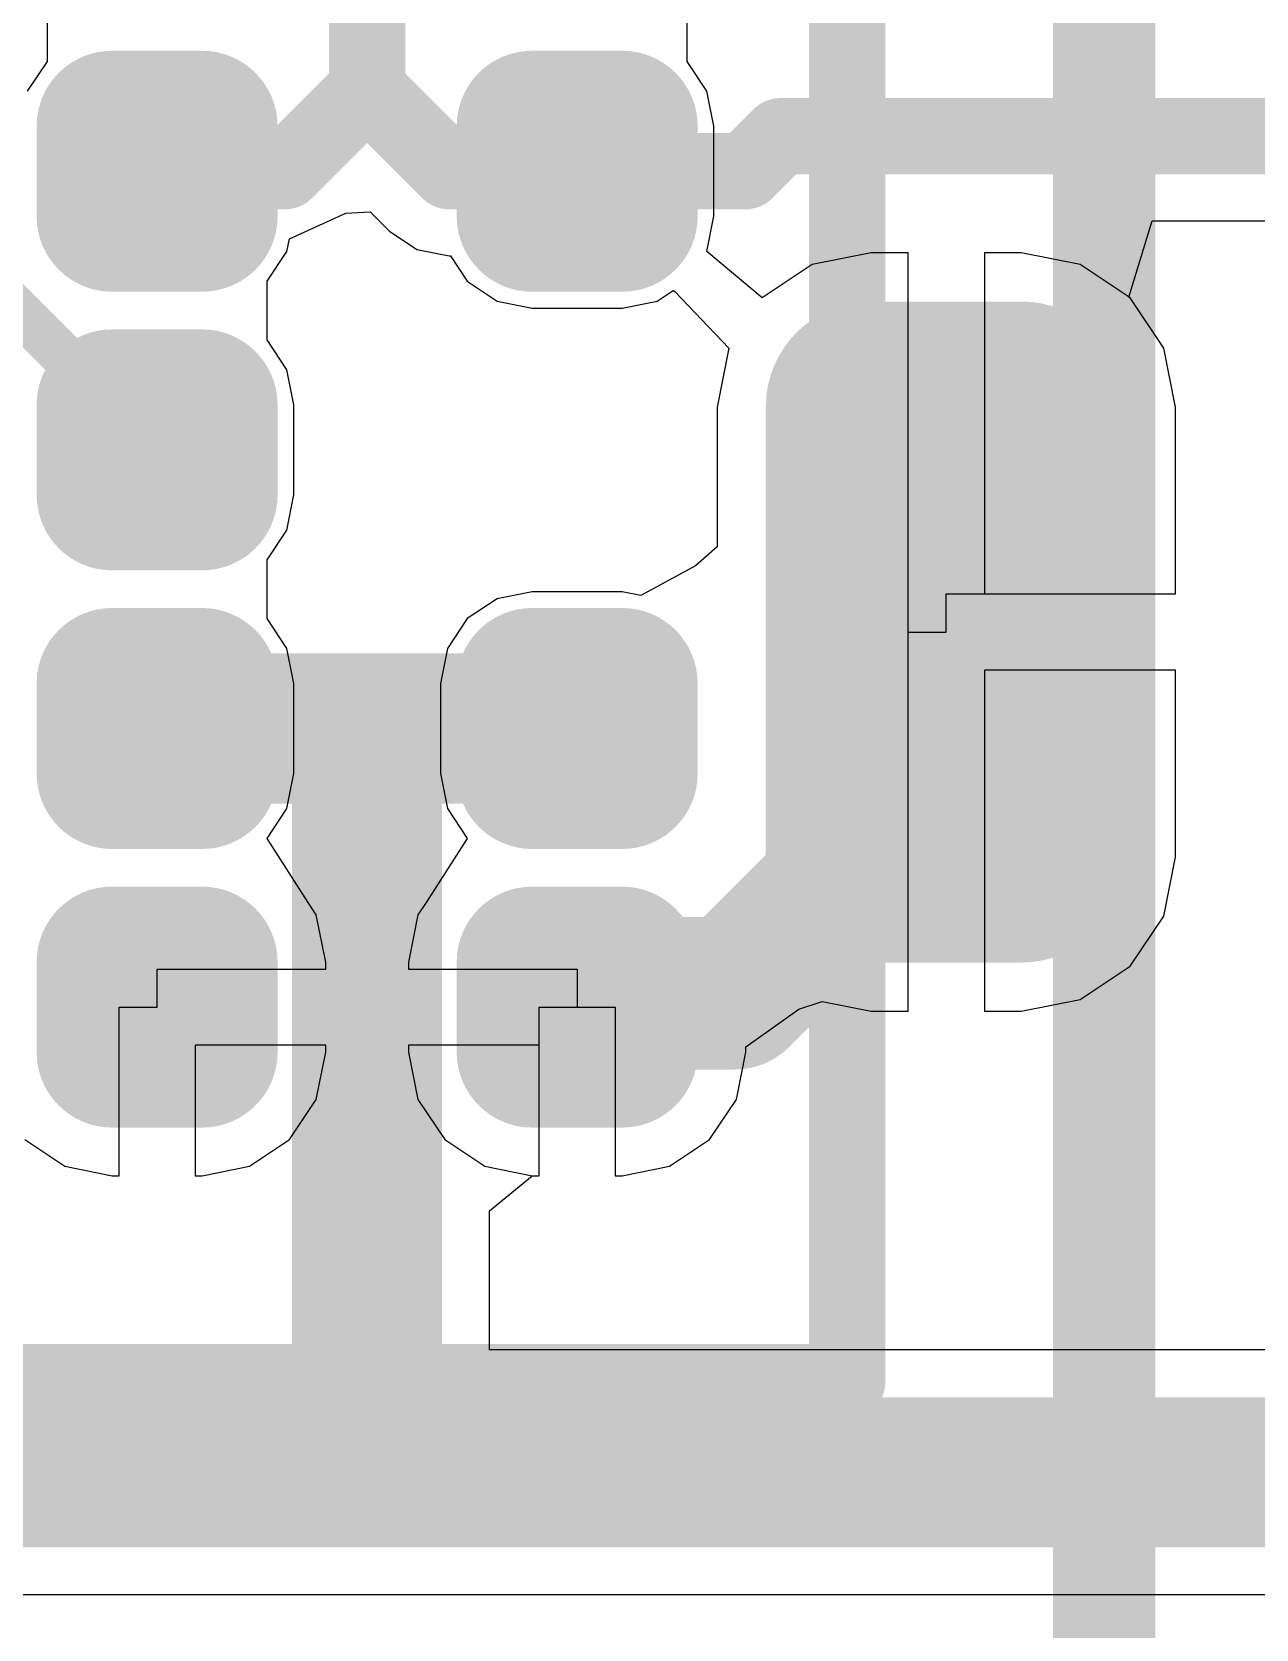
# Model space of a CAD drawing. Header units: inches. Extents: x -2.6 to 46, y -0.6 to 52.9.
# Drawn here: x 3.38 to 7.46, y 17.55 to 22.88 of the extents above; entities that cross this region are included whole.
import ezdxf

# ---------------------------------------------------------------- set-up
doc = ezdxf.new("R2010")
doc.units = ezdxf.units.IN
for name, color, linetype in [('Bottom Layer', 5, 'Continuous'), ('Bottom Solder', 6, 'Continuous'), ('Mechanical 13', 56, 'Continuous'), ('Mechanical 15', 56, 'Continuous'), ('Multi-Layer', 9, 'Continuous'), ('Top Layer', 1, 'Continuous'), ('Top Overlay', 2, 'Continuous'), ('Top Solder', 216, 'Continuous')]:
    doc.layers.add(name, color=color, linetype=linetype)

msp = doc.modelspace()

# ---------------------------------------------------------------- hatches: boundary and pattern name
at = {"layer": 'Bottom Layer'}
h = msp.add_hatch(color=5, dxfattribs=at)
edge = h.paths.add_edge_path()
edge.add_arc((3.94999972, 22.5607118), 0.1499997, 0, 90)
edge.add_line((3.94999972, 22.7107115), (3.65000032, 22.7107115))
edge.add_arc((3.65000032, 22.5607118), 0.1499997, 90, 180)
edge.add_line((3.50000062, 22.5607118), (3.50000062, 22.2607124))
edge.add_arc((3.65000032, 22.2607124), 0.1499997, 180, 270)
edge.add_line((3.65000032, 22.1107127), (3.94999972, 22.1107127))
edge.add_arc((3.94999972, 22.2607124), 0.1499997, 270, 360)
edge.add_line((4.099999420000001, 22.2607124), (4.099999420000001, 22.5607118))
h = msp.add_hatch(color=5, dxfattribs=at)
edge = h.paths.add_edge_path()
edge.add_arc((5.0500026, 22.26072002), 0.1499997, 180, 270)
edge.add_line((5.0500026, 22.11072032), (5.350002, 22.11072032))
edge.add_arc((5.350002, 22.26072002), 0.1499997, 270, 360)
edge.add_line((5.5000017, 22.26072002), (5.5000017, 22.56071942))
edge.add_arc((5.350002, 22.56071942), 0.1499997, 0, 90)
edge.add_line((5.350002, 22.71071912), (5.0500026, 22.71071912))
edge.add_arc((5.0500026, 22.56071942), 0.1499997, 90, 180)
edge.add_line((4.9000029, 22.56071942), (4.9000029, 22.26072002))
h = msp.add_hatch(color=5, dxfattribs=at)
edge = h.paths.add_edge_path()
edge.add_arc((6.680003149999999, 21.6250012), 0.2499995, 0, 90)
edge.add_line((6.680003149999999, 21.8750007), (6.18000161, 21.8750007))
edge.add_arc((6.18000161, 21.6250012), 0.2499995, 90, 180)
edge.add_line((5.930002109999999, 21.6250012), (5.930002109999999, 20.12499912))
edge.add_arc((6.18000161, 20.12499912), 0.2499995, 180, 270)
edge.add_line((6.18000161, 19.87499962), (6.680003149999999, 19.87499962))
edge.add_arc((6.680003149999999, 20.12499912), 0.2499995, 270, 360)
edge.add_line((6.93000265, 20.12499912), (6.93000265, 21.6250012))
h = msp.add_hatch(color=5, dxfattribs=at)
edge = h.paths.add_edge_path()
edge.add_arc((3.94999972, 21.63214114), 0.1499997, 0, 90)
edge.add_line((3.94999972, 21.78214084), (3.65000032, 21.78214084))
edge.add_arc((3.65000032, 21.63214114), 0.1499997, 90, 180)
edge.add_line((3.50000062, 21.63214114), (3.50000062, 21.33214174))
edge.add_arc((3.65000032, 21.33214174), 0.1499997, 180, 270)
edge.add_line((3.65000032, 21.18214204), (3.94999972, 21.18214204))
edge.add_arc((3.94999972, 21.33214174), 0.1499997, 270, 360)
edge.add_line((4.099999420000001, 21.33214174), (4.099999420000001, 21.63214114))
h = msp.add_hatch(color=5, dxfattribs=at)
edge = h.paths.add_edge_path()
edge.add_arc((3.94999972, 20.70357048), 0.1499997, 0, 90)
edge.add_line((3.94999972, 20.85357018), (3.65000032, 20.85357018))
edge.add_arc((3.65000032, 20.70357048), 0.1499997, 90, 180)
edge.add_line((3.50000062, 20.70357048), (3.50000062, 20.40357108))
edge.add_arc((3.65000032, 20.40357108), 0.1499997, 180, 270)
edge.add_line((3.65000032, 20.25357138), (3.94999972, 20.25357138))
edge.add_arc((3.94999972, 20.40357108), 0.1499997, 270, 360)
edge.add_line((4.099999420000001, 20.40357108), (4.099999420000001, 20.70357048))
h = msp.add_hatch(color=5, dxfattribs=at)
edge = h.paths.add_edge_path()
edge.add_arc((5.0500026, 20.4035787), 0.1499997, 180, 270)
edge.add_line((5.0500026, 20.253579), (5.350002, 20.253579))
edge.add_arc((5.350002, 20.4035787), 0.1499997, 270, 360)
edge.add_line((5.5000017, 20.4035787), (5.5000017, 20.7035781))
edge.add_arc((5.350002, 20.7035781), 0.1499997, 0, 90)
edge.add_line((5.350002, 20.8535778), (5.0500026, 20.8535778))
edge.add_arc((5.0500026, 20.7035781), 0.1499997, 90, 180)
edge.add_line((4.9000029, 20.7035781), (4.9000029, 20.4035787))
h = msp.add_hatch(color=5, dxfattribs=at)
edge = h.paths.add_edge_path()
edge.add_arc((3.94999972, 19.77499982), 0.1499997, 0, 90)
edge.add_line((3.94999972, 19.92499952), (3.65000032, 19.92499952))
edge.add_arc((3.65000032, 19.77499982), 0.1499997, 90, 180)
edge.add_line((3.50000062, 19.77499982), (3.50000062, 19.47500042))
edge.add_arc((3.65000032, 19.47500042), 0.1499997, 180, 270)
edge.add_line((3.65000032, 19.32500072), (3.94999972, 19.32500072))
edge.add_arc((3.94999972, 19.47500042), 0.1499997, 270, 360)
edge.add_line((4.099999420000001, 19.47500042), (4.099999420000001, 19.77499982))
h = msp.add_hatch(color=5, dxfattribs=at)
edge = h.paths.add_edge_path()
edge.add_arc((5.0500026, 19.47500804), 0.1499997, 180, 270)
edge.add_line((5.0500026, 19.32500834), (5.350002, 19.32500834))
edge.add_arc((5.350002, 19.47500804), 0.1499997, 270, 360)
edge.add_line((5.5000017, 19.47500804), (5.5000017, 19.77500744))
edge.add_arc((5.350002, 19.77500744), 0.1499997, 0, 90)
edge.add_line((5.350002, 19.92500714), (5.0500026, 19.92500714))
edge.add_arc((5.0500026, 19.77500744), 0.1499997, 90, 180)
edge.add_line((4.9000029, 19.77500744), (4.9000029, 19.47500804))
at = {"layer": 'Bottom Solder'}
h = msp.add_hatch(color=6, dxfattribs=at)
edge = h.paths.add_edge_path()
edge.add_arc((3.94999972, 22.5607118), 0.2515997, 0, 90)
edge.add_line((3.94999972, 22.8123115), (3.65000032, 22.8123115))
edge.add_arc((3.65000032, 22.5607118), 0.2515997, 90, 180)
edge.add_line((3.39840062, 22.5607118), (3.39840062, 22.2607124))
edge.add_arc((3.65000032, 22.2607124), 0.2515997, 180, 270)
edge.add_line((3.65000032, 22.0091127), (3.94999972, 22.0091127))
edge.add_arc((3.94999972, 22.2607124), 0.2515997, 270, 360)
edge.add_line((4.20159942, 22.2607124), (4.20159942, 22.5607118))
h = msp.add_hatch(color=6, dxfattribs=at)
edge = h.paths.add_edge_path()
edge.add_arc((5.0500026, 22.26072002), 0.2515997, 180, 270)
edge.add_line((5.0500026, 22.00912032), (5.350002, 22.00912032))
edge.add_arc((5.350002, 22.26072002), 0.2515997, 270, 360)
edge.add_line((5.6016017, 22.26072002), (5.6016017, 22.56071942))
edge.add_arc((5.350002, 22.56071942), 0.2515997, 0, 90)
edge.add_line((5.350002, 22.81231912), (5.0500026, 22.81231912))
edge.add_arc((5.0500026, 22.56071942), 0.2515997, 90, 180)
edge.add_line((4.7984029, 22.56071942), (4.7984029, 22.26072002))
h = msp.add_hatch(color=6, dxfattribs=at)
edge = h.paths.add_edge_path()
edge.add_arc((6.680003149999999, 21.6250012), 0.3515995, 0, 90)
edge.add_line((6.680003149999999, 21.9766007), (6.18000161, 21.9766007))
edge.add_arc((6.18000161, 21.6250012), 0.3515995, 90, 180)
edge.add_line((5.82840211, 21.6250012), (5.82840211, 20.12499912))
edge.add_arc((6.18000161, 20.12499912), 0.3515995, 180, 270)
edge.add_line((6.18000161, 19.77339962), (6.680003149999999, 19.77339962))
edge.add_arc((6.680003149999999, 20.12499912), 0.3515995, 270, 360)
edge.add_line((7.031602649999999, 20.12499912), (7.031602649999999, 21.6250012))
h = msp.add_hatch(color=6, dxfattribs=at)
edge = h.paths.add_edge_path()
edge.add_arc((3.94999972, 21.63214114), 0.2515997, 0, 90)
edge.add_line((3.94999972, 21.88374084), (3.65000032, 21.88374084))
edge.add_arc((3.65000032, 21.63214114), 0.2515997, 90, 180)
edge.add_line((3.39840062, 21.63214114), (3.39840062, 21.33214174))
edge.add_arc((3.65000032, 21.33214174), 0.2515997, 180, 270)
edge.add_line((3.65000032, 21.08054204), (3.94999972, 21.08054204))
edge.add_arc((3.94999972, 21.33214174), 0.2515997, 270, 360)
edge.add_line((4.20159942, 21.33214174), (4.20159942, 21.63214114))
h = msp.add_hatch(color=6, dxfattribs=at)
edge = h.paths.add_edge_path()
edge.add_arc((3.94999972, 20.70357048), 0.2515997, 0, 90)
edge.add_line((3.94999972, 20.95517018), (3.65000032, 20.95517018))
edge.add_arc((3.65000032, 20.70357048), 0.2515997, 90, 180)
edge.add_line((3.39840062, 20.70357048), (3.39840062, 20.40357108))
edge.add_arc((3.65000032, 20.40357108), 0.2515997, 180, 270)
edge.add_line((3.65000032, 20.15197138), (3.94999972, 20.15197138))
edge.add_arc((3.94999972, 20.40357108), 0.2515997, 270, 360)
edge.add_line((4.20159942, 20.40357108), (4.20159942, 20.70357048))
h = msp.add_hatch(color=6, dxfattribs=at)
edge = h.paths.add_edge_path()
edge.add_arc((5.0500026, 20.4035787), 0.2515997, 180, 270)
edge.add_line((5.0500026, 20.151979), (5.350002, 20.151979))
edge.add_arc((5.350002, 20.4035787), 0.2515997, 270, 360)
edge.add_line((5.6016017, 20.4035787), (5.6016017, 20.7035781))
edge.add_arc((5.350002, 20.7035781), 0.2515997, 0, 90)
edge.add_line((5.350002, 20.9551778), (5.0500026, 20.9551778))
edge.add_arc((5.0500026, 20.7035781), 0.2515997, 90, 180)
edge.add_line((4.7984029, 20.7035781), (4.7984029, 20.4035787))
h = msp.add_hatch(color=6, dxfattribs=at)
edge = h.paths.add_edge_path()
edge.add_arc((3.94999972, 19.77499982), 0.2515997, 0, 90)
edge.add_line((3.94999972, 20.02659952), (3.65000032, 20.02659952))
edge.add_arc((3.65000032, 19.77499982), 0.2515997, 90, 180)
edge.add_line((3.39840062, 19.77499982), (3.39840062, 19.47500042))
edge.add_arc((3.65000032, 19.47500042), 0.2515997, 180, 270)
edge.add_line((3.65000032, 19.22340072), (3.94999972, 19.22340072))
edge.add_arc((3.94999972, 19.47500042), 0.2515997, 270, 360)
edge.add_line((4.20159942, 19.47500042), (4.20159942, 19.77499982))
h = msp.add_hatch(color=6, dxfattribs=at)
edge = h.paths.add_edge_path()
edge.add_arc((5.0500026, 19.47500804), 0.2515997, 180, 270)
edge.add_line((5.0500026, 19.22340834), (5.350002, 19.22340834))
edge.add_arc((5.350002, 19.47500804), 0.2515997, 270, 360)
edge.add_line((5.6016017, 19.47500804), (5.6016017, 19.77500744))
edge.add_arc((5.350002, 19.77500744), 0.2515997, 0, 90)
edge.add_line((5.350002, 20.02660714), (5.0500026, 20.02660714))
edge.add_arc((5.0500026, 19.77500744), 0.2515997, 90, 180)
edge.add_line((4.7984029, 19.77500744), (4.7984029, 19.47500804))
at = {"layer": 'Multi-Layer'}
h = msp.add_hatch(color=9, dxfattribs=at)
edge = h.paths.add_edge_path()
edge.add_arc((3.94999972, 22.5607118), 0.1499997, 0, 90)
edge.add_line((3.94999972, 22.7107115), (3.65000032, 22.7107115))
edge.add_arc((3.65000032, 22.5607118), 0.1499997, 90, 180)
edge.add_line((3.50000062, 22.5607118), (3.50000062, 22.2607124))
edge.add_arc((3.65000032, 22.2607124), 0.1499997, 180, 270)
edge.add_line((3.65000032, 22.1107127), (3.94999972, 22.1107127))
edge.add_arc((3.94999972, 22.2607124), 0.1499997, 270, 360)
edge.add_line((4.099999420000001, 22.2607124), (4.099999420000001, 22.5607118))
h = msp.add_hatch(color=9, dxfattribs=at)
edge = h.paths.add_edge_path()
edge.add_arc((5.0500026, 22.26072002), 0.1499997, 180, 270)
edge.add_line((5.0500026, 22.11072032), (5.350002, 22.11072032))
edge.add_arc((5.350002, 22.26072002), 0.1499997, 270, 360)
edge.add_line((5.5000017, 22.26072002), (5.5000017, 22.56071942))
edge.add_arc((5.350002, 22.56071942), 0.1499997, 0, 90)
edge.add_line((5.350002, 22.71071912), (5.0500026, 22.71071912))
edge.add_arc((5.0500026, 22.56071942), 0.1499997, 90, 180)
edge.add_line((4.9000029, 22.56071942), (4.9000029, 22.26072002))
h = msp.add_hatch(color=9, dxfattribs=at)
edge = h.paths.add_edge_path()
edge.add_arc((6.680003149999999, 21.6250012), 0.2499995, 0, 90)
edge.add_line((6.680003149999999, 21.8750007), (6.18000161, 21.8750007))
edge.add_arc((6.18000161, 21.6250012), 0.2499995, 90, 180)
edge.add_line((5.930002109999999, 21.6250012), (5.930002109999999, 20.12499912))
edge.add_arc((6.18000161, 20.12499912), 0.2499995, 180, 270)
edge.add_line((6.18000161, 19.87499962), (6.680003149999999, 19.87499962))
edge.add_arc((6.680003149999999, 20.12499912), 0.2499995, 270, 360)
edge.add_line((6.93000265, 20.12499912), (6.93000265, 21.6250012))
h = msp.add_hatch(color=9, dxfattribs=at)
edge = h.paths.add_edge_path()
edge.add_arc((3.94999972, 21.63214114), 0.1499997, 0, 90)
edge.add_line((3.94999972, 21.78214084), (3.65000032, 21.78214084))
edge.add_arc((3.65000032, 21.63214114), 0.1499997, 90, 180)
edge.add_line((3.50000062, 21.63214114), (3.50000062, 21.33214174))
edge.add_arc((3.65000032, 21.33214174), 0.1499997, 180, 270)
edge.add_line((3.65000032, 21.18214204), (3.94999972, 21.18214204))
edge.add_arc((3.94999972, 21.33214174), 0.1499997, 270, 360)
edge.add_line((4.099999420000001, 21.33214174), (4.099999420000001, 21.63214114))
h = msp.add_hatch(color=9, dxfattribs=at)
edge = h.paths.add_edge_path()
edge.add_arc((3.94999972, 20.70357048), 0.1499997, 0, 90)
edge.add_line((3.94999972, 20.85357018), (3.65000032, 20.85357018))
edge.add_arc((3.65000032, 20.70357048), 0.1499997, 90, 180)
edge.add_line((3.50000062, 20.70357048), (3.50000062, 20.40357108))
edge.add_arc((3.65000032, 20.40357108), 0.1499997, 180, 270)
edge.add_line((3.65000032, 20.25357138), (3.94999972, 20.25357138))
edge.add_arc((3.94999972, 20.40357108), 0.1499997, 270, 360)
edge.add_line((4.099999420000001, 20.40357108), (4.099999420000001, 20.70357048))
h = msp.add_hatch(color=9, dxfattribs=at)
edge = h.paths.add_edge_path()
edge.add_arc((5.0500026, 20.4035787), 0.1499997, 180, 270)
edge.add_line((5.0500026, 20.253579), (5.350002, 20.253579))
edge.add_arc((5.350002, 20.4035787), 0.1499997, 270, 360)
edge.add_line((5.5000017, 20.4035787), (5.5000017, 20.7035781))
edge.add_arc((5.350002, 20.7035781), 0.1499997, 0, 90)
edge.add_line((5.350002, 20.8535778), (5.0500026, 20.8535778))
edge.add_arc((5.0500026, 20.7035781), 0.1499997, 90, 180)
edge.add_line((4.9000029, 20.7035781), (4.9000029, 20.4035787))
h = msp.add_hatch(color=9, dxfattribs=at)
edge = h.paths.add_edge_path()
edge.add_arc((3.94999972, 19.77499982), 0.1499997, 0, 90)
edge.add_line((3.94999972, 19.92499952), (3.65000032, 19.92499952))
edge.add_arc((3.65000032, 19.77499982), 0.1499997, 90, 180)
edge.add_line((3.50000062, 19.77499982), (3.50000062, 19.47500042))
edge.add_arc((3.65000032, 19.47500042), 0.1499997, 180, 270)
edge.add_line((3.65000032, 19.32500072), (3.94999972, 19.32500072))
edge.add_arc((3.94999972, 19.47500042), 0.1499997, 270, 360)
edge.add_line((4.099999420000001, 19.47500042), (4.099999420000001, 19.77499982))
h = msp.add_hatch(color=9, dxfattribs=at)
edge = h.paths.add_edge_path()
edge.add_arc((5.0500026, 19.47500804), 0.1499997, 180, 270)
edge.add_line((5.0500026, 19.32500834), (5.350002, 19.32500834))
edge.add_arc((5.350002, 19.47500804), 0.1499997, 270, 360)
edge.add_line((5.5000017, 19.47500804), (5.5000017, 19.77500744))
edge.add_arc((5.350002, 19.77500744), 0.1499997, 0, 90)
edge.add_line((5.350002, 19.92500714), (5.0500026, 19.92500714))
edge.add_arc((5.0500026, 19.77500744), 0.1499997, 90, 180)
edge.add_line((4.9000029, 19.77500744), (4.9000029, 19.47500804))
at = {"layer": 'Top Layer'}
h = msp.add_hatch(color=1, dxfattribs=at)
edge = h.paths.add_edge_path()
edge.add_arc((3.94999972, 22.5607118), 0.1499997, 0, 90)
edge.add_line((3.94999972, 22.7107115), (3.65000032, 22.7107115))
edge.add_arc((3.65000032, 22.5607118), 0.1499997, 90, 180)
edge.add_line((3.50000062, 22.5607118), (3.50000062, 22.2607124))
edge.add_arc((3.65000032, 22.2607124), 0.1499997, 180, 270)
edge.add_line((3.65000032, 22.1107127), (3.94999972, 22.1107127))
edge.add_arc((3.94999972, 22.2607124), 0.1499997, 270, 360)
edge.add_line((4.099999420000001, 22.2607124), (4.099999420000001, 22.5607118))
h = msp.add_hatch(color=1, dxfattribs=at)
edge = h.paths.add_edge_path()
edge.add_arc((5.0500026, 22.26072002), 0.1499997, 180, 270)
edge.add_line((5.0500026, 22.11072032), (5.350002, 22.11072032))
edge.add_arc((5.350002, 22.26072002), 0.1499997, 270, 360)
edge.add_line((5.5000017, 22.26072002), (5.5000017, 22.56071942))
edge.add_arc((5.350002, 22.56071942), 0.1499997, 0, 90)
edge.add_line((5.350002, 22.71071912), (5.0500026, 22.71071912))
edge.add_arc((5.0500026, 22.56071942), 0.1499997, 90, 180)
edge.add_line((4.9000029, 22.56071942), (4.9000029, 22.26072002))
h = msp.add_hatch(color=1, dxfattribs=at)
edge = h.paths.add_edge_path()
edge.add_arc((6.680003149999999, 21.6250012), 0.2499995, 0, 90)
edge.add_line((6.680003149999999, 21.8750007), (6.18000161, 21.8750007))
edge.add_arc((6.18000161, 21.6250012), 0.2499995, 90, 180)
edge.add_line((5.930002109999999, 21.6250012), (5.930002109999999, 20.12499912))
edge.add_arc((6.18000161, 20.12499912), 0.2499995, 180, 270)
edge.add_line((6.18000161, 19.87499962), (6.680003149999999, 19.87499962))
edge.add_arc((6.680003149999999, 20.12499912), 0.2499995, 270, 360)
edge.add_line((6.93000265, 20.12499912), (6.93000265, 21.6250012))
h = msp.add_hatch(color=1, dxfattribs=at)
edge = h.paths.add_edge_path()
edge.add_arc((3.94999972, 21.63214114), 0.1499997, 0, 90)
edge.add_line((3.94999972, 21.78214084), (3.65000032, 21.78214084))
edge.add_arc((3.65000032, 21.63214114), 0.1499997, 90, 180)
edge.add_line((3.50000062, 21.63214114), (3.50000062, 21.33214174))
edge.add_arc((3.65000032, 21.33214174), 0.1499997, 180, 270)
edge.add_line((3.65000032, 21.18214204), (3.94999972, 21.18214204))
edge.add_arc((3.94999972, 21.33214174), 0.1499997, 270, 360)
edge.add_line((4.099999420000001, 21.33214174), (4.099999420000001, 21.63214114))
h = msp.add_hatch(color=1, dxfattribs=at)
edge = h.paths.add_edge_path()
edge.add_arc((3.94999972, 20.70357048), 0.1499997, 0, 90)
edge.add_line((3.94999972, 20.85357018), (3.65000032, 20.85357018))
edge.add_arc((3.65000032, 20.70357048), 0.1499997, 90, 180)
edge.add_line((3.50000062, 20.70357048), (3.50000062, 20.40357108))
edge.add_arc((3.65000032, 20.40357108), 0.1499997, 180, 270)
edge.add_line((3.65000032, 20.25357138), (3.94999972, 20.25357138))
edge.add_arc((3.94999972, 20.40357108), 0.1499997, 270, 360)
edge.add_line((4.099999420000001, 20.40357108), (4.099999420000001, 20.70357048))
h = msp.add_hatch(color=1, dxfattribs=at)
edge = h.paths.add_edge_path()
edge.add_arc((5.0500026, 20.4035787), 0.1499997, 180, 270)
edge.add_line((5.0500026, 20.253579), (5.350002, 20.253579))
edge.add_arc((5.350002, 20.4035787), 0.1499997, 270, 360)
edge.add_line((5.5000017, 20.4035787), (5.5000017, 20.7035781))
edge.add_arc((5.350002, 20.7035781), 0.1499997, 0, 90)
edge.add_line((5.350002, 20.8535778), (5.0500026, 20.8535778))
edge.add_arc((5.0500026, 20.7035781), 0.1499997, 90, 180)
edge.add_line((4.9000029, 20.7035781), (4.9000029, 20.4035787))
h = msp.add_hatch(color=1, dxfattribs=at)
edge = h.paths.add_edge_path()
edge.add_arc((3.94999972, 19.77499982), 0.1499997, 0, 90)
edge.add_line((3.94999972, 19.92499952), (3.65000032, 19.92499952))
edge.add_arc((3.65000032, 19.77499982), 0.1499997, 90, 180)
edge.add_line((3.50000062, 19.77499982), (3.50000062, 19.47500042))
edge.add_arc((3.65000032, 19.47500042), 0.1499997, 180, 270)
edge.add_line((3.65000032, 19.32500072), (3.94999972, 19.32500072))
edge.add_arc((3.94999972, 19.47500042), 0.1499997, 270, 360)
edge.add_line((4.099999420000001, 19.47500042), (4.099999420000001, 19.77499982))
h = msp.add_hatch(color=1, dxfattribs=at)
edge = h.paths.add_edge_path()
edge.add_arc((5.0500026, 19.47500804), 0.1499997, 180, 270)
edge.add_line((5.0500026, 19.32500834), (5.350002, 19.32500834))
edge.add_arc((5.350002, 19.47500804), 0.1499997, 270, 360)
edge.add_line((5.5000017, 19.47500804), (5.5000017, 19.77500744))
edge.add_arc((5.350002, 19.77500744), 0.1499997, 0, 90)
edge.add_line((5.350002, 19.92500714), (5.0500026, 19.92500714))
edge.add_arc((5.0500026, 19.77500744), 0.1499997, 90, 180)
edge.add_line((4.9000029, 19.77500744), (4.9000029, 19.47500804))
at = {"layer": 'Top Solder'}
h = msp.add_hatch(color=216, dxfattribs=at)
edge = h.paths.add_edge_path()
edge.add_arc((3.94999972, 22.5607118), 0.2515997, 0, 90)
edge.add_line((3.94999972, 22.8123115), (3.65000032, 22.8123115))
edge.add_arc((3.65000032, 22.5607118), 0.2515997, 90, 180)
edge.add_line((3.39840062, 22.5607118), (3.39840062, 22.2607124))
edge.add_arc((3.65000032, 22.2607124), 0.2515997, 180, 270)
edge.add_line((3.65000032, 22.0091127), (3.94999972, 22.0091127))
edge.add_arc((3.94999972, 22.2607124), 0.2515997, 270, 360)
edge.add_line((4.20159942, 22.2607124), (4.20159942, 22.5607118))
h = msp.add_hatch(color=216, dxfattribs=at)
edge = h.paths.add_edge_path()
edge.add_arc((5.0500026, 22.26072002), 0.2515997, 180, 270)
edge.add_line((5.0500026, 22.00912032), (5.350002, 22.00912032))
edge.add_arc((5.350002, 22.26072002), 0.2515997, 270, 360)
edge.add_line((5.6016017, 22.26072002), (5.6016017, 22.56071942))
edge.add_arc((5.350002, 22.56071942), 0.2515997, 0, 90)
edge.add_line((5.350002, 22.81231912), (5.0500026, 22.81231912))
edge.add_arc((5.0500026, 22.56071942), 0.2515997, 90, 180)
edge.add_line((4.7984029, 22.56071942), (4.7984029, 22.26072002))
h = msp.add_hatch(color=216, dxfattribs=at)
edge = h.paths.add_edge_path()
edge.add_arc((6.680003149999999, 21.6250012), 0.3515995, 0, 90)
edge.add_line((6.680003149999999, 21.9766007), (6.18000161, 21.9766007))
edge.add_arc((6.18000161, 21.6250012), 0.3515995, 90, 180)
edge.add_line((5.82840211, 21.6250012), (5.82840211, 20.12499912))
edge.add_arc((6.18000161, 20.12499912), 0.3515995, 180, 270)
edge.add_line((6.18000161, 19.77339962), (6.680003149999999, 19.77339962))
edge.add_arc((6.680003149999999, 20.12499912), 0.3515995, 270, 360)
edge.add_line((7.031602649999999, 20.12499912), (7.031602649999999, 21.6250012))
h = msp.add_hatch(color=216, dxfattribs=at)
edge = h.paths.add_edge_path()
edge.add_arc((3.94999972, 21.63214114), 0.2515997, 0, 90)
edge.add_line((3.94999972, 21.88374084), (3.65000032, 21.88374084))
edge.add_arc((3.65000032, 21.63214114), 0.2515997, 90, 180)
edge.add_line((3.39840062, 21.63214114), (3.39840062, 21.33214174))
edge.add_arc((3.65000032, 21.33214174), 0.2515997, 180, 270)
edge.add_line((3.65000032, 21.08054204), (3.94999972, 21.08054204))
edge.add_arc((3.94999972, 21.33214174), 0.2515997, 270, 360)
edge.add_line((4.20159942, 21.33214174), (4.20159942, 21.63214114))
h = msp.add_hatch(color=216, dxfattribs=at)
edge = h.paths.add_edge_path()
edge.add_arc((3.94999972, 20.70357048), 0.2515997, 0, 90)
edge.add_line((3.94999972, 20.95517018), (3.65000032, 20.95517018))
edge.add_arc((3.65000032, 20.70357048), 0.2515997, 90, 180)
edge.add_line((3.39840062, 20.70357048), (3.39840062, 20.40357108))
edge.add_arc((3.65000032, 20.40357108), 0.2515997, 180, 270)
edge.add_line((3.65000032, 20.15197138), (3.94999972, 20.15197138))
edge.add_arc((3.94999972, 20.40357108), 0.2515997, 270, 360)
edge.add_line((4.20159942, 20.40357108), (4.20159942, 20.70357048))
h = msp.add_hatch(color=216, dxfattribs=at)
edge = h.paths.add_edge_path()
edge.add_arc((5.0500026, 20.4035787), 0.2515997, 180, 270)
edge.add_line((5.0500026, 20.151979), (5.350002, 20.151979))
edge.add_arc((5.350002, 20.4035787), 0.2515997, 270, 360)
edge.add_line((5.6016017, 20.4035787), (5.6016017, 20.7035781))
edge.add_arc((5.350002, 20.7035781), 0.2515997, 0, 90)
edge.add_line((5.350002, 20.9551778), (5.0500026, 20.9551778))
edge.add_arc((5.0500026, 20.7035781), 0.2515997, 90, 180)
edge.add_line((4.7984029, 20.7035781), (4.7984029, 20.4035787))
h = msp.add_hatch(color=216, dxfattribs=at)
edge = h.paths.add_edge_path()
edge.add_arc((3.94999972, 19.77499982), 0.2515997, 0, 90)
edge.add_line((3.94999972, 20.02659952), (3.65000032, 20.02659952))
edge.add_arc((3.65000032, 19.77499982), 0.2515997, 90, 180)
edge.add_line((3.39840062, 19.77499982), (3.39840062, 19.47500042))
edge.add_arc((3.65000032, 19.47500042), 0.2515997, 180, 270)
edge.add_line((3.65000032, 19.22340072), (3.94999972, 19.22340072))
edge.add_arc((3.94999972, 19.47500042), 0.2515997, 270, 360)
edge.add_line((4.20159942, 19.47500042), (4.20159942, 19.77499982))
h = msp.add_hatch(color=216, dxfattribs=at)
edge = h.paths.add_edge_path()
edge.add_arc((5.0500026, 19.47500804), 0.2515997, 180, 270)
edge.add_line((5.0500026, 19.22340834), (5.350002, 19.22340834))
edge.add_arc((5.350002, 19.47500804), 0.2515997, 270, 360)
edge.add_line((5.6016017, 19.47500804), (5.6016017, 19.77500744))
edge.add_arc((5.350002, 19.77500744), 0.2515997, 0, 90)
edge.add_line((5.350002, 20.02660714), (5.0500026, 20.02660714))
edge.add_arc((5.0500026, 19.77500744), 0.2515997, 90, 180)
edge.add_line((4.7984029, 19.77500744), (4.7984029, 19.47500804))

# ---------------------------------------------------------------- linework, layer by layer
at = {"layer": 'Bottom Layer'}
for p, q in [((3.433711699999999, 22.97299444), (3.433711699999999, 22.77699788)), ((5.566290619999999, 22.77700804), (5.566290619999999, 22.9730046)), ((3.433711699999999, 22.77699788), (3.36740754, 22.67776516)), ((5.63259478, 22.67777278), (5.566290619999999, 22.77700804)), ((5.65587896, 22.56071942), (5.63259478, 22.67777278)), ((5.65587896, 22.26072002), (5.65587896, 22.56071942)), ((5.63259478, 22.1436692), (5.65587896, 22.26072002)), ((5.81664318, 21.98836344), (5.63259478, 22.1436692)), ((5.98335354, 22.09975768), (5.81664318, 21.98836344)), ((6.18000288, 22.13887368), (5.98335354, 22.09975768)), ((6.30299984, 22.13887368), (6.18000288, 22.13887368)), ((6.30299984, 20.87499762), (6.30299984, 22.13887368)), ((6.68000188, 22.13887368), (6.556999839999999, 22.13887368)), ((6.556999839999999, 22.13887368), (6.556999839999999, 21.00199762)), ((6.876651219999999, 22.09975768), (6.68000188, 22.13887368)), ((7.043364119999999, 21.98836344), (6.876651219999999, 22.09975768)), ((7.154758359999999, 21.82165054), (7.043364119999999, 21.98836344)), ((7.19387436, 21.6250012), (7.154758359999999, 21.82165054)), ((7.19387436, 21.00199762), (7.19387436, 21.6250012)), ((6.556999839999999, 21.00199762), (7.19387436, 21.00199762)), ((6.30299984, 19.61112664), (6.30299984, 20.87499762)), ((7.19387436, 20.74799762), (6.556999839999999, 20.74799762)), ((6.556999839999999, 20.74799762), (6.556999839999999, 19.61112664)), ((7.19387436, 20.12499912), (7.19387436, 20.74799762)), ((7.154758359999999, 19.92834978), (7.19387436, 20.12499912)), ((7.043364119999999, 19.76163688), (7.154758359999999, 19.92834978)), ((6.876651219999999, 19.65024264), (7.043364119999999, 19.76163688)), ((5.93873844, 19.6185028), (6.01591888, 19.64376564)), ((6.01591888, 19.64376564), (6.18000288, 19.61112664)), ((6.68000188, 19.61112664), (6.876651219999999, 19.65024264)), ((5.07299722, 19.0630937), (5.07299722, 19.62500774)), ((5.07299722, 19.62500774), (5.32699722, 19.62500774)), ((5.32699722, 19.62500774), (5.32699722, 19.0630937)), ((5.76191634, 19.49271692), (5.93873844, 19.6185028)), ((6.18000288, 19.61112664), (6.30299984, 19.61112664)), ((6.556999839999999, 19.61112664), (6.68000188, 19.61112664)), ((5.76191634, 19.47500804), (5.76191634, 19.49271692)), ((5.730560039999999, 19.31737564), (5.76191634, 19.47500804)), ((5.641268879999999, 19.18374116), (5.730560039999999, 19.31737564)), ((5.5076344, 19.09445), (5.641268879999999, 19.18374116)), ((4.9078388, 18.94642134), (5.05000514, 19.0630937)), ((5.05000514, 19.0630937), (5.07299722, 19.0630937)), ((5.32699722, 19.0630937), (5.350002, 19.0630937)), ((5.350002, 19.0630937), (5.5076344, 19.09445)), ((4.9078388, 18.48283578), (4.9078388, 18.94642134)), ((19.87498438, 18.48283578), (4.9078388, 18.48283578)), ((2.42501166, 17.66716558), (4.47498724, 17.66716558)), ((4.47498724, 17.66716558), (4.47499994, 17.66716304)), ((4.47499994, 17.66716304), (4.475012639999999, 17.66716558)), ((4.475012639999999, 17.66716558), (19.70606422, 17.66716558))]:
    msp.add_line(p, q, dxfattribs=at)
for points in [[(4.50000116, 22.68451648, 0.254, 0.254, 0), (4.50000116, 23.06550124, 0.254, 0.254, 0)], [(4.226212019999999, 22.41072734, 0.254, 0.254, 0), (4.50000116, 22.68451648, 0.254, 0.254, 0)], [(3.80000002, 22.41072734, 0.254, 0.254, 0), (4.226212019999999, 22.41072734, 0.254, 0.254, 0)], [(3.80000002, 20.55357078, 0.499999, 0.499999, 0), (3.8000051, 20.55357586, 0.499999, 0.499999, 0)], [(3.8000051, 20.55357586, 0.499999, 0.499999, 0), (4.5000037, 20.55357586, 0.499999, 0.499999, 0)], [(4.5000037, 18.10000444, 0.499999, 0.499999, 0), (4.5000037, 20.55357586, 0.499999, 0.499999, 0)], [(4.5000037, 20.55357586, 0.499999, 0.499999, 0), (5.19999976, 20.55357586, 0.499999, 0.499999, 0)], [(5.19999976, 20.55357586, 0.499999, 0.499999, 0), (5.2000023, 20.5535784, 0.499999, 0.499999, 0)], [(2.42499896, 18.07500068, 0.499999, 0.499999, 0), (4.47499994, 18.07500068, 0.499999, 0.499999, 0)], [(4.47499994, 18.07500068, 0.499999, 0.499999, 0), (4.5000037, 18.10000444, 0.499999, 0.499999, 0)], [(4.47499994, 18.07500068, 0.499999, 0.499999, 0), (19.87499708, 18.07500068, 0.499999, 0.499999, 0)]]:
    msp.add_lwpolyline(points, format="xyseb", dxfattribs=at)
for points in [[(4.43650116, 22.68451648, 0.127, 0.127, 1), (4.56350116, 22.68451648, 0.127, 0.127, 1)], [(4.43650116, 22.68451648, 0.127, 0.127, 1), (4.56350116, 22.68451648, 0.127, 0.127, 1)], [(3.73650002, 22.41072734, 0.127, 0.127, 1), (3.86350002, 22.41072734, 0.127, 0.127, 1)], [(4.16271202, 22.41072734, 0.127, 0.127, 1), (4.28971202, 22.41072734, 0.127, 0.127, 1)], [(4.16271202, 22.41072734, 0.127, 0.127, 1), (4.28971202, 22.41072734, 0.127, 0.127, 1)], [(3.67500154, 20.55357078, 0.2499995, 0.2499995, 1), (3.9249985, 20.55357078, 0.2499995, 0.2499995, 1)], [(3.67500662, 20.55357586, 0.2499995, 0.2499995, 1), (3.925003579999999, 20.55357586, 0.2499995, 0.2499995, 1)], [(3.67500662, 20.55357586, 0.2499995, 0.2499995, 1), (3.925003579999999, 20.55357586, 0.2499995, 0.2499995, 1)], [(4.375005219999999, 20.55357586, 0.2499995, 0.2499995, 1), (4.625002179999999, 20.55357586, 0.2499995, 0.2499995, 1)], [(4.375005219999999, 20.55357586, 0.2499995, 0.2499995, 1), (4.625002179999999, 20.55357586, 0.2499995, 0.2499995, 1)], [(4.375005219999999, 20.55357586, 0.2499995, 0.2499995, 1), (4.625002179999999, 20.55357586, 0.2499995, 0.2499995, 1)], [(5.07500128, 20.55357586, 0.2499995, 0.2499995, 1), (5.324998239999999, 20.55357586, 0.2499995, 0.2499995, 1)], [(5.07500128, 20.55357586, 0.2499995, 0.2499995, 1), (5.324998239999999, 20.55357586, 0.2499995, 0.2499995, 1)], [(5.075003819999999, 20.5535784, 0.2499995, 0.2499995, 1), (5.32500078, 20.5535784, 0.2499995, 0.2499995, 1)], [(4.35000146, 18.07500068, 0.2499995, 0.2499995, 1), (4.599998419999999, 18.07500068, 0.2499995, 0.2499995, 1)], [(4.35000146, 18.07500068, 0.2499995, 0.2499995, 1), (4.599998419999999, 18.07500068, 0.2499995, 0.2499995, 1)], [(4.35000146, 18.07500068, 0.2499995, 0.2499995, 1), (4.599998419999999, 18.07500068, 0.2499995, 0.2499995, 1)], [(4.375005219999999, 18.10000444, 0.2499995, 0.2499995, 1), (4.625002179999999, 18.10000444, 0.2499995, 0.2499995, 1)], [(4.375005219999999, 18.10000444, 0.2499995, 0.2499995, 1), (4.625002179999999, 18.10000444, 0.2499995, 0.2499995, 1)]]:
    msp.add_lwpolyline(points, format="xyseb", close=True, dxfattribs=at)
at = {"layer": 'Mechanical 13'}
for points in [[(6.100000499999999, 18.37500262, 0.254, 0.254, 0), (6.100000499999999, 27.3750024, 0.254, 0.254, 0)], [(2.89999928, 18.37500262, 0.254, 0.254, 0), (6.100000499999999, 18.37500262, 0.254, 0.254, 0)]]:
    msp.add_lwpolyline(points, format="xyseb", dxfattribs=at)
msp.add_lwpolyline([(6.0365005, 18.37500262, 0.127, 0.127, 1), (6.1635005, 18.37500262, 0.127, 0.127, 1)], format="xyseb", close=True, dxfattribs=at)
msp.add_lwpolyline([(6.0365005, 18.37500262, 0.127, 0.127, 1), (6.1635005, 18.37500262, 0.127, 0.127, 1)], format="xyseb", close=True, dxfattribs=at)
at = {"layer": 'Mechanical 15'}
msp.add_lwpolyline([(6.913001159999999, 17.41400124, 0.254, 0.254, 0), (6.913001159999999, 28.33600124, 0.254, 0.254, 0)], format="xyseb", dxfattribs=at)
at = {"layer": 'Top Layer'}
for p, q in [((3.433711699999999, 22.97299444), (3.433711699999999, 22.77699788)), ((3.433711699999999, 22.77699788), (3.36740754, 22.67776516)), ((4.240827179999999, 22.18505596), (4.429282479999999, 22.27061586)), ((4.429282479999999, 22.27061586), (4.50987668, 22.27521834)), ((4.50987668, 22.27521834), (4.574077719999999, 22.21101984)), ((4.574077719999999, 22.21101984), (4.574082799999999, 22.21101222)), ((4.574082799999999, 22.21101222), (4.66571076, 22.1497906)), ((7.03898516, 21.99128952), (7.116036059999999, 22.24528952)), ((7.116036059999999, 22.24528952), (8.05198542, 22.24528952)), ((4.16628834, 22.04442632), (4.2325925, 22.14365904)), ((4.2325925, 22.14365904), (4.240827179999999, 22.18505596)), ((4.66571076, 22.1497906), (4.773790299999999, 22.12829204)), ((4.773790299999999, 22.12829204), (4.77768158, 22.12829204)), ((4.77768158, 22.12829204), (4.83371398, 22.0444314)), ((4.16628834, 21.84842976), (4.16628834, 22.04442632)), ((4.83371398, 22.0444314), (4.93294924, 21.97812724)), ((5.46705536, 21.97812724), (5.520301379999999, 22.01370502)), ((5.520301379999999, 22.01370502), (5.525813179999999, 22.01030142)), ((5.525813179999999, 22.01030142), (5.7052464, 21.821648)), ((7.043364119999999, 21.98836344), (7.03898516, 21.99128952)), ((7.154758359999999, 21.82165054), (7.043364119999999, 21.98836344)), ((4.93294924, 21.97812724), (5.0500026, 21.95484306)), ((5.0500026, 21.95484306), (5.350002, 21.95484306)), ((5.350002, 21.95484306), (5.46705536, 21.97812724)), ((4.2325925, 21.7491945), (4.16628834, 21.84842976)), ((5.7052464, 21.821648), (5.666130399999999, 21.6250012)), ((7.19387436, 21.6250012), (7.154758359999999, 21.82165054)), ((4.255876679999999, 21.63214114), (4.2325925, 21.7491945)), ((4.255876679999999, 21.33214174), (4.255876679999999, 21.63214114)), ((5.666130399999999, 21.6250012), (5.666130399999999, 21.15863942)), ((7.19387436, 21.00199762), (7.19387436, 21.6250012)), ((4.2325925, 21.21508838), (4.255876679999999, 21.33214174)), ((4.16628834, 21.11585566), (4.2325925, 21.21508838)), ((5.666130399999999, 21.15863942), (5.59388772, 21.09605128)), ((4.16628834, 20.9198591), (4.16628834, 21.11585566)), ((5.59388772, 21.09605128), (5.41212786, 20.99709796)), ((4.93294924, 20.98617088), (4.83371398, 20.91986672)), ((5.0500026, 21.00945506), (4.93294924, 20.98617088)), ((5.350002, 21.00945506), (5.0500026, 21.00945506)), ((5.41212786, 20.99709796), (5.350002, 21.00945506)), ((6.429999839999999, 20.87499762), (6.429999839999999, 21.00199762)), ((6.429999839999999, 21.00199762), (7.19387436, 21.00199762)), ((4.2325925, 20.82062384), (4.16628834, 20.9198591)), ((4.83371398, 20.91986672), (4.76740982, 20.82063146)), ((6.30299984, 19.61112664), (6.30299984, 20.87499762)), ((6.30299984, 20.87499762), (6.429999839999999, 20.87499762)), ((4.255876679999999, 20.70357048), (4.2325925, 20.82062384)), ((4.76740982, 20.82063146), (4.744125639999999, 20.7035781)), ((7.19387436, 20.74799762), (6.556999839999999, 20.74799762)), ((6.556999839999999, 20.74799762), (6.556999839999999, 19.61112664)), ((7.19387436, 20.12499912), (7.19387436, 20.74799762)), ((4.255876679999999, 20.40357108), (4.255876679999999, 20.70357048)), ((4.744125639999999, 20.7035781), (4.744125639999999, 20.4035787)), ((4.2325925, 20.28651772), (4.255876679999999, 20.40357108)), ((4.744125639999999, 20.4035787), (4.76740982, 20.28652534)), ((4.16628834, 20.187285), (4.2325925, 20.28651772)), ((4.76740982, 20.28652534), (4.83371398, 20.18729262)), ((4.30333658, 19.97337128), (4.16628834, 20.187285)), ((4.83371398, 20.18729262), (4.696665739999999, 19.9733789)), ((7.154758359999999, 19.92834978), (7.19387436, 20.12499912)), ((4.33055776, 19.93263222), (4.30333658, 19.97337128)), ((4.696665739999999, 19.9733789), (4.66944456, 19.93263984)), ((4.361914059999999, 19.77499982), (4.33055776, 19.93263222)), ((4.66944456, 19.93263984), (4.63808826, 19.77500744)), ((7.043364119999999, 19.76163688), (7.154758359999999, 19.92834978)), ((3.80000764, 19.62499758), (3.80000764, 19.75199758)), ((3.80000764, 19.75199758), (4.361914059999999, 19.75199758)), ((4.361914059999999, 19.75199758), (4.361914059999999, 19.77499982)), ((4.63808826, 19.77500744), (4.63808826, 19.75200774)), ((4.63808826, 19.75200774), (5.199997219999999, 19.75200774)), ((5.199997219999999, 19.75200774), (5.199997219999999, 19.62500774)), ((6.876651219999999, 19.65024264), (7.043364119999999, 19.76163688)), ((5.93873844, 19.6185028), (6.01591888, 19.64376564)), ((6.01591888, 19.64376564), (6.18000288, 19.61112664)), ((6.68000188, 19.61112664), (6.876651219999999, 19.65024264)), ((3.67300764, 19.06308608), (3.67300764, 19.62499758)), ((3.67300764, 19.62499758), (3.80000764, 19.62499758)), ((5.199997219999999, 19.62500774), (5.32699722, 19.62500774)), ((5.32699722, 19.62500774), (5.32699722, 19.0630937)), ((5.76191634, 19.49271692), (5.93873844, 19.6185028)), ((6.18000288, 19.61112664), (6.30299984, 19.61112664)), ((6.556999839999999, 19.61112664), (6.68000188, 19.61112664)), ((4.361914059999999, 19.49799758), (3.92700764, 19.49799758)), ((3.92700764, 19.49799758), (3.92700764, 19.06308608)), ((4.361914059999999, 19.47500042), (4.361914059999999, 19.49799758)), ((5.07299722, 19.49800774), (4.63808826, 19.49800774)), ((4.63808826, 19.49800774), (4.63808826, 19.47500804)), ((5.07299722, 19.0630937), (5.07299722, 19.49800774)), ((5.76191634, 19.47500804), (5.76191634, 19.49271692)), ((4.33055776, 19.31736802), (4.361914059999999, 19.47500042)), ((4.63808826, 19.47500804), (4.66944456, 19.31737564)), ((5.730560039999999, 19.31737564), (5.76191634, 19.47500804)), ((4.241266599999999, 19.18373354), (4.33055776, 19.31736802)), ((4.66944456, 19.31737564), (4.75873572, 19.18374116)), ((5.641268879999999, 19.18374116), (5.730560039999999, 19.31737564)), ((3.35873344, 19.18373354), (3.49236792, 19.09444238)), ((4.10763212, 19.09444238), (4.241266599999999, 19.18373354)), ((4.75873572, 19.18374116), (4.8923702, 19.09445)), ((5.5076344, 19.09445), (5.641268879999999, 19.18374116)), ((3.49236792, 19.09444238), (3.65000032, 19.06308608)), ((3.65000032, 19.06308608), (3.67300764, 19.06308608)), ((3.92700764, 19.06308608), (3.94999972, 19.06308608)), ((3.94999972, 19.06308608), (4.10763212, 19.09444238)), ((4.8923702, 19.09445), (5.0500026, 19.0630937)), ((5.0500026, 19.0630937), (5.07299722, 19.0630937)), ((5.32699722, 19.0630937), (5.350002, 19.0630937)), ((5.350002, 19.0630937), (5.5076344, 19.09445))]:
    msp.add_line(p, q, dxfattribs=at)
for points in [[(4.50000116, 22.68450886, 0.254, 0.254, 0), (4.50000116, 23.06549362, 0.254, 0.254, 0)], [(4.50000116, 22.68450886, 0.254, 0.254, 0), (4.773790299999999, 22.41071972, 0.254, 0.254, 0)], [(5.76072, 22.41071972, 0.254, 0.254, 0), (5.87771748, 22.5277172, 0.254, 0.254, 0)], [(5.87771748, 22.5277172, 0.254, 0.254, 0), (8.05199812, 22.5277172, 0.254, 0.254, 0)], [(2.83214064, 22.45000082, 0.1499997, 0.1499997, 0), (3.80000002, 21.48214144, 0.1499997, 0.1499997, 0)], [(4.773790299999999, 22.41071972, 0.254, 0.254, 0), (5.2000023, 22.41071972, 0.254, 0.254, 0)], [(5.2000023, 22.41071972, 0.254, 0.254, 0), (5.76072, 22.41071972, 0.254, 0.254, 0)], [(6.430002379999999, 20.37500116, 0.508, 0.508, 0), (6.430002379999999, 20.87500016, 0.508, 0.508, 0)], [(3.80000002, 20.55357078, 0.254, 0.254, 0), (3.8000051, 20.55357586, 0.254, 0.254, 0)], [(5.19999976, 20.55357586, 0.254, 0.254, 0), (5.2000023, 20.5535784, 0.254, 0.254, 0)], [(5.72600836, 19.67100714, 0.508, 0.508, 0), (6.430002379999999, 20.37500116, 0.508, 0.508, 0)], [(5.2000023, 19.62500774, 0.508, 0.508, 0), (5.2460017, 19.67100714, 0.508, 0.508, 0)], [(5.2460017, 19.67100714, 0.508, 0.508, 0), (5.72600836, 19.67100714, 0.508, 0.508, 0)]]:
    msp.add_lwpolyline(points, format="xyseb", dxfattribs=at)
for points in [[(4.43650116, 22.68450886, 0.127, 0.127, 1), (4.56350116, 22.68450886, 0.127, 0.127, 1)], [(4.43650116, 22.68450886, 0.127, 0.127, 1), (4.56350116, 22.68450886, 0.127, 0.127, 1)], [(5.81421748, 22.5277172, 0.127, 0.127, 1), (5.94121748, 22.5277172, 0.127, 0.127, 1)], [(5.81421748, 22.5277172, 0.127, 0.127, 1), (5.94121748, 22.5277172, 0.127, 0.127, 1)], [(4.7102903, 22.41071972, 0.127, 0.127, 1), (4.837290299999999, 22.41071972, 0.127, 0.127, 1)], [(4.7102903, 22.41071972, 0.127, 0.127, 1), (4.837290299999999, 22.41071972, 0.127, 0.127, 1)], [(5.1365023, 22.41071972, 0.127, 0.127, 1), (5.2635023, 22.41071972, 0.127, 0.127, 1)], [(5.1365023, 22.41071972, 0.127, 0.127, 1), (5.2635023, 22.41071972, 0.127, 0.127, 1)], [(5.69722, 22.41071972, 0.127, 0.127, 1), (5.82422, 22.41071972, 0.127, 0.127, 1)], [(5.69722, 22.41071972, 0.127, 0.127, 1), (5.82422, 22.41071972, 0.127, 0.127, 1)], [(3.76249946, 21.48214144, 0.07499858, 0.07499858, 1), (3.837500579999999, 21.48214144, 0.07499858, 0.07499858, 1)], [(6.30300238, 20.87500016, 0.254, 0.254, 1), (6.557002379999999, 20.87500016, 0.254, 0.254, 1)], [(3.73650002, 20.55357078, 0.127, 0.127, 1), (3.86350002, 20.55357078, 0.127, 0.127, 1)], [(3.7365051, 20.55357586, 0.127, 0.127, 1), (3.8635051, 20.55357586, 0.127, 0.127, 1)], [(5.13649976, 20.55357586, 0.127, 0.127, 1), (5.26349976, 20.55357586, 0.127, 0.127, 1)], [(5.1365023, 20.5535784, 0.127, 0.127, 1), (5.2635023, 20.5535784, 0.127, 0.127, 1)], [(6.30300238, 20.37500116, 0.254, 0.254, 1), (6.557002379999999, 20.37500116, 0.254, 0.254, 1)], [(6.30300238, 20.37500116, 0.254, 0.254, 1), (6.557002379999999, 20.37500116, 0.254, 0.254, 1)], [(5.1190017, 19.67100714, 0.254, 0.254, 1), (5.3730017, 19.67100714, 0.254, 0.254, 1)], [(5.1190017, 19.67100714, 0.254, 0.254, 1), (5.3730017, 19.67100714, 0.254, 0.254, 1)], [(5.59900836, 19.67100714, 0.254, 0.254, 1), (5.85300836, 19.67100714, 0.254, 0.254, 1)], [(5.59900836, 19.67100714, 0.254, 0.254, 1), (5.85300836, 19.67100714, 0.254, 0.254, 1)], [(5.0730023, 19.62500774, 0.254, 0.254, 1), (5.3270023, 19.62500774, 0.254, 0.254, 1)]]:
    msp.add_lwpolyline(points, format="xyseb", close=True, dxfattribs=at)
at = {"layer": 'Top Overlay'}
msp.add_lwpolyline([(7.00000124, 17.37500208, 0.254, 0.254, 0), (7.00000124, 28.37500293999999, 0.254, 0.254, 0)], format="xyseb", dxfattribs=at)

doc.saveas('drawing.dxf')
